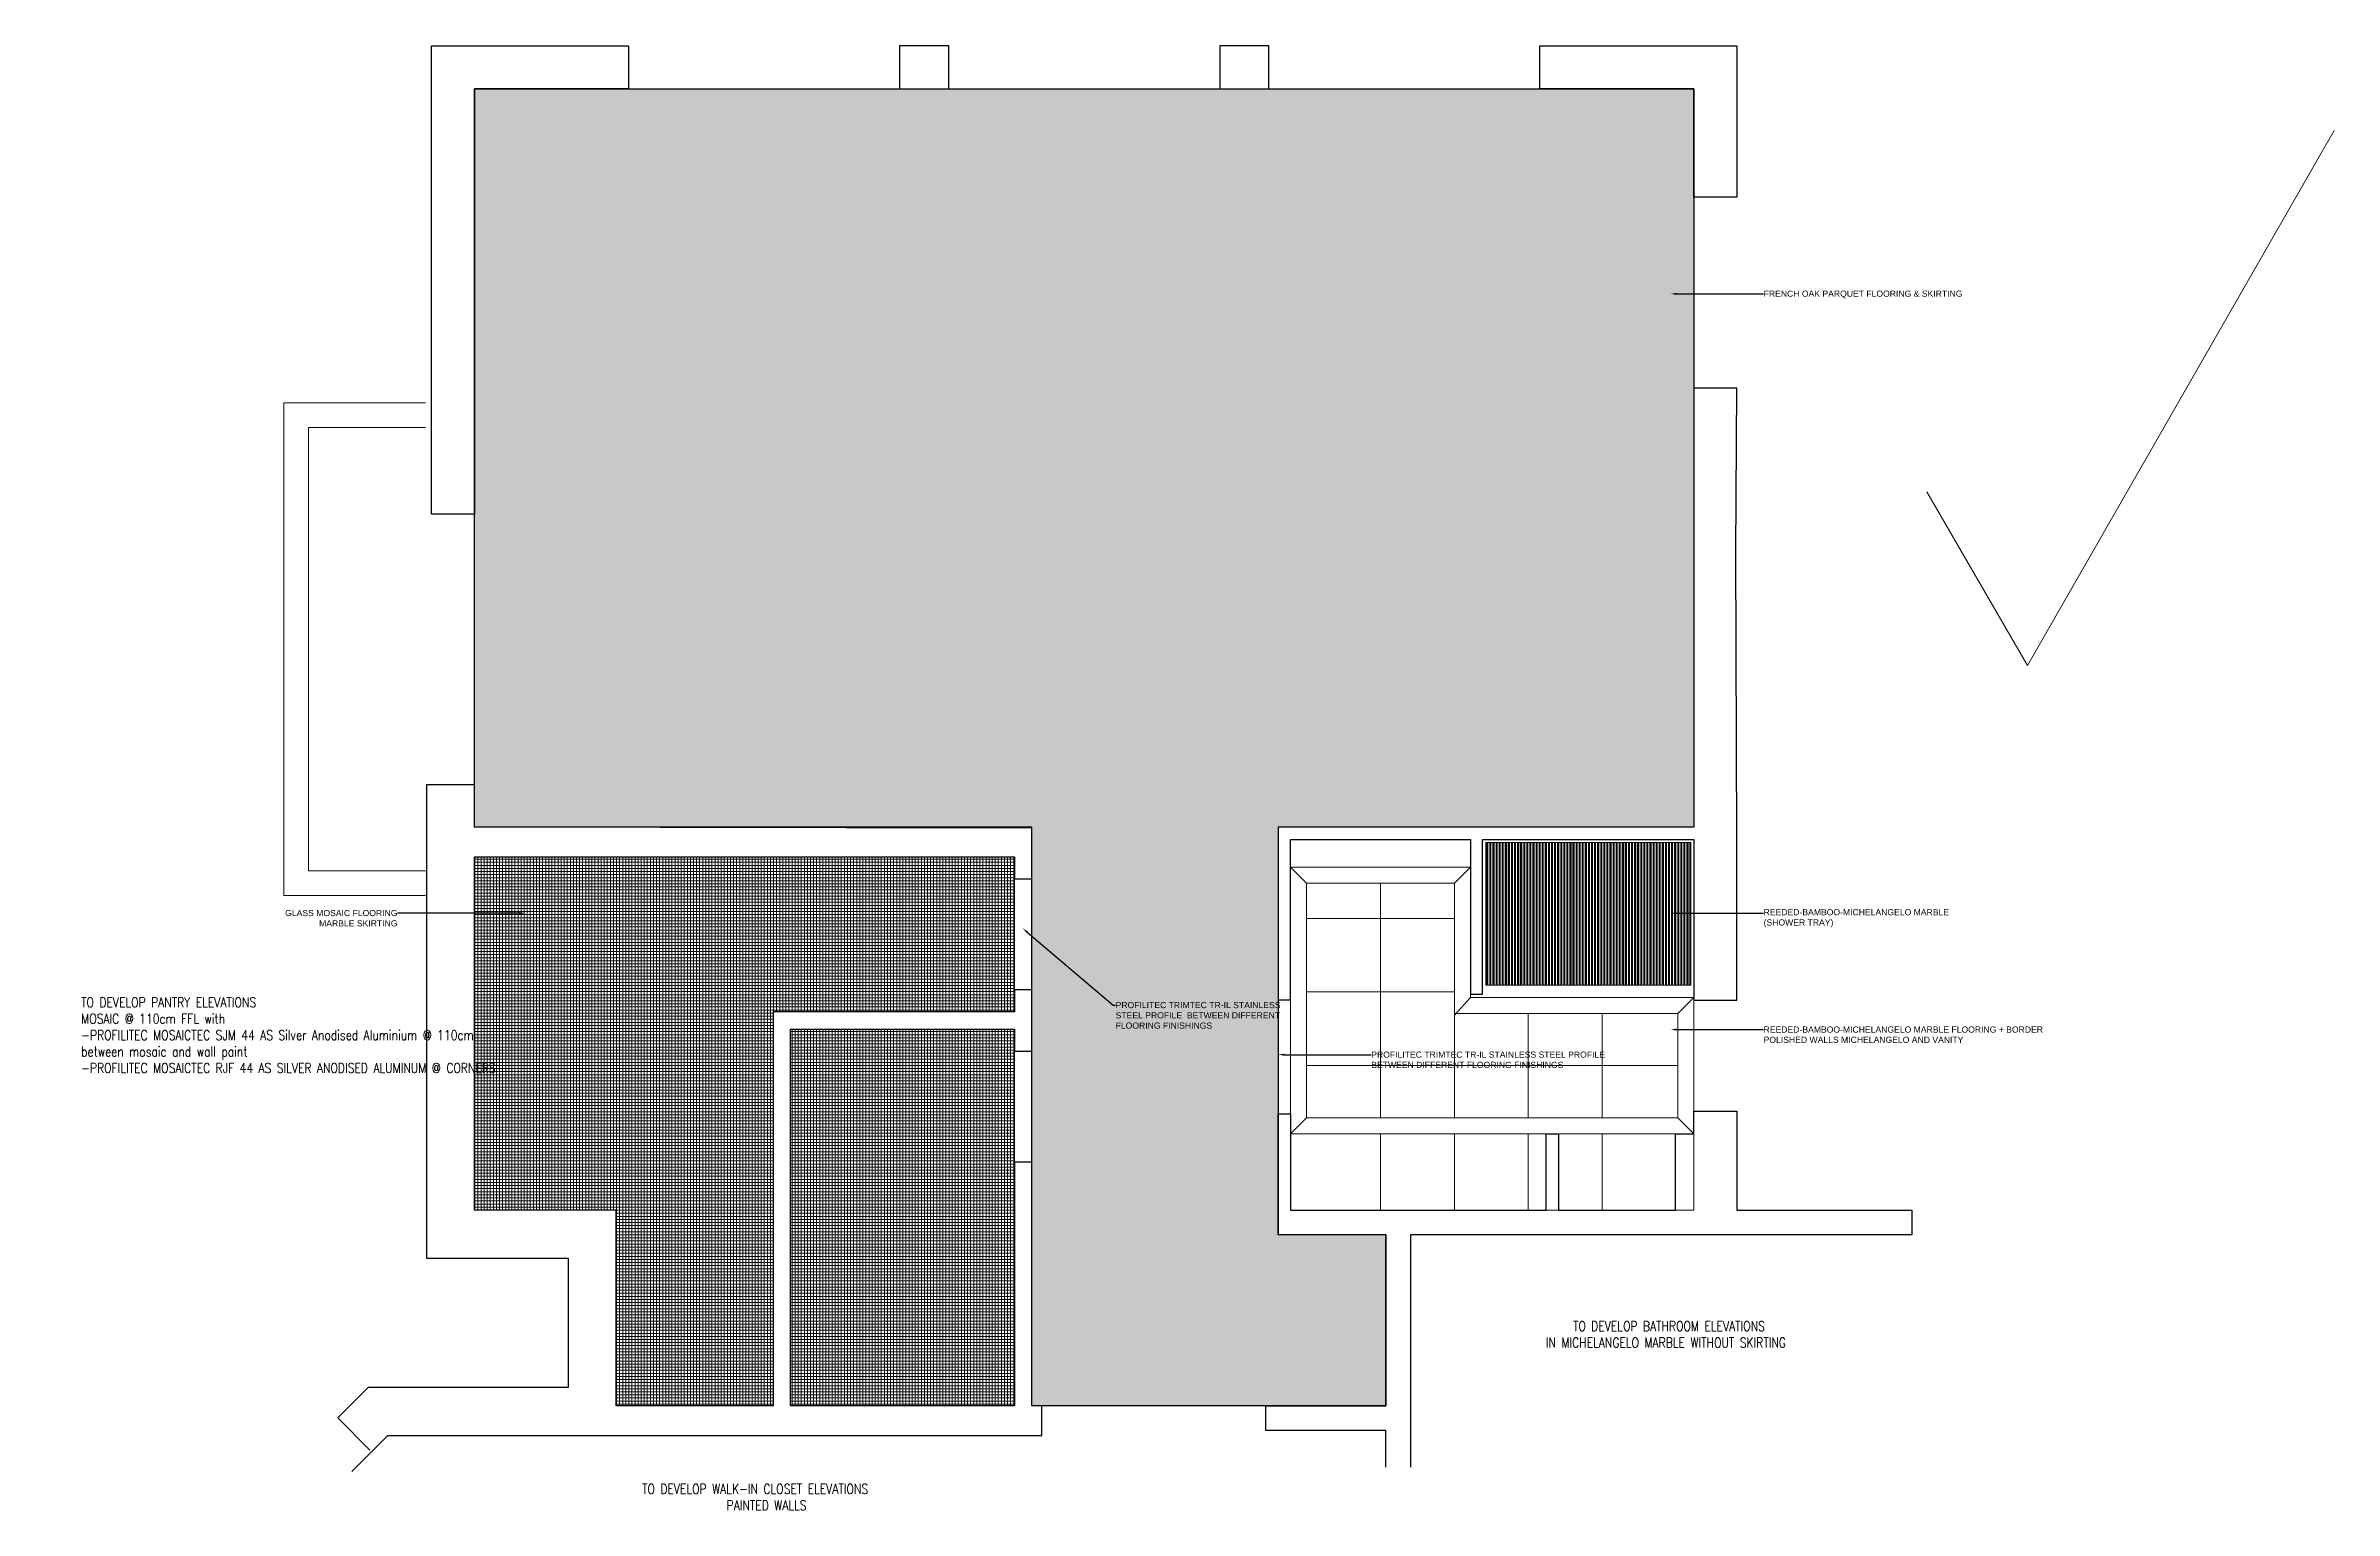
# Model space of a CAD drawing. Header units: millimetres. Extents: x -10942 to 92711, y -16583 to 30009.
# Drawn here: x -384 to 18197, y -13136 to -1245 of the extents above; entities that cross this region are included whole.
import ezdxf
from ezdxf import colors
from ezdxf.entities.mleader import LeaderData, LeaderLine
from ezdxf.math import Vec2, Vec3

# ---------------------------------------------------------------- set-up
doc = ezdxf.new("R2010")
doc.units = ezdxf.units.MM
doc.header["$LTSCALE"] = 1000
doc.header["$MEASUREMENT"] = 0
for name, color, linetype in [('8', 8, 'Continuous'), ('A-WALL', 7, 'Continuous'), ('WOOD 02', 32, 'Continuous')]:
    doc.layers.add(name, color=color, linetype=linetype)
for name, color, linetype, lineweight in [('A-WALL-PRHT', 4, 'Continuous', 18), ('CQ Marble', 6, 'Continuous', 0), ('ID-NOTES', 3, 'Continuous', 0), ('Marble', 6, 'Continuous', 0), ('Sanitaire', 253, 'Continuous', 0)]:
    doc.layers.add(name, color=color, linetype=linetype, lineweight=lineweight)
doc.styles.add('ID-ROMANS', font='romans.shx', dxfattribs={"width": 0.8})
doc.styles.get("Standard").update_dxf_attribs({"font": 'arial.ttf'})

# ---------------------------------------------------------------- blocks, each defined once
blk = doc.blocks.new('GF12 bath marble flooring 2')
at = {"layer": 'Marble', "color": 0, "lineweight": 0}
for p, q in [((15820, -8045, 0), (15690, -7915, 0)), ((17020, -8045, 0), (17150, -7915, 0)), ((16420, -8045, 0), (16420, -9950, 0)), ((17020, -8045, 0), (17020, -9950, 0)), ((17020, -8331, 0), (15820, -8331, 0)), ((17020, -8926, 0), (15820, -8926, 0)), ((17018, -9119, 0), (17150, -8972, 0)), ((17620, -9102, 0), (17620, -9950, 0)), ((18220, -9102, 0), (18220, -9950, 0)), ((18835, -9102, 0), (18965, -8972, 0)), ((18835, -9526, 0), (15820, -9526, 0)), ((15690, -10080, 0), (15820, -9950, 0)), ((18835, -9950, 0), (18965, -10080, 0)), ((16420, -10080, 0), (16420, -10701, 0)), ((17020, -10080, 0), (17020, -10701, 0)), ((17620, -10080, 0), (17620, -10701, 0)), ((18220, -10080, 0), (18220, -10701, 0))]:
    blk.add_line(p, q, dxfattribs=at)
at = {"layer": 'Marble', "color": 0, "lineweight": 0, "elevation": 0}
for points in [[(17150, -7915), (17150, -8972), (18965, -8972), (18965, -10701), (15690, -10701), (15690, -7915)], [(17150, -7915), (17150, -8972), (18965, -8972), (18965, -10080), (15690, -10080), (15690, -7915)], [(17020, -8045), (17020, -9102), (18835, -9102), (18835, -9950), (15820, -9950), (15820, -8045)]]:
    blk.add_lwpolyline(points, close=True, dxfattribs=at)

msp = doc.modelspace()

# ---------------------------------------------------------------- hatches: boundary and pattern name
at = {"layer": '8'}
h = msp.add_hatch(dxfattribs=at)
h.set_pattern_fill('PLAST', color=8, scale=100, angle=90)
h.set_pattern_definition([(90, (0.103, -13939.199), (-25, 2e-15), []), (90, (-3.022, -13939.199), (-25, 2e-15), []), (90, (-6.147, -13939.199), (-25, 2e-15), [])])
h.paths.add_polyline_path([(11307.7, -7714.7), (12972.7, -7714.7), (12972.7, -8871.9), (11307.7, -8871.9)])
at = {"layer": 'Sanitaire', "lineweight": 0}
h = msp.add_hatch(dxfattribs=at)
h.set_pattern_fill('ANSI37', color=8, scale=200, angle=45)
h.paths.add_polyline_path([(7482.6, -7829.7), (3097.6, -7829.7), (3097.7, -10699.7), (4247.7, -10699.7), (4247.7, -12289.7), (5522.7, -12289.7), (5522.7, -9089.3), (7482.7, -9089.3)])
h = msp.add_hatch(dxfattribs=at)
h.set_pattern_fill('ANSI37', color=8, scale=200, angle=45)
h.paths.add_polyline_path([(5662.7, -9229.3), (7482.7, -9229.3), (7482.7, -12289.7), (5662.7, -12289.7)])
at = {"layer": 'WOOD 02'}
h = msp.add_hatch(dxfattribs=at)
h.set_pattern_fill('AR-HBONE', color=256, scale=25)
h.paths.add_polyline_path([(10497.7, -12289.7), (7622.7, -12289.6), (7622.7, -7599.2), (3097.6, -7589.7), (3097.6, -1594.7), (12997.6, -1594.7), (12997.6, -7589.7), (9622.6, -7589.7), (9622.6, -10898.3), (10497.7, -10898.3)])

# ---------------------------------------------------------------- linework, layer by layer
at = {"layer": 'A-WALL', "elevation": 0}
for points in [[(2747.7, -1244.7), (4347.5, -1244.7), (4347.5, -1594.7), (3097.7, -1594.7), (3097.7, -5047.2), (2747.8, -5047.2), (2747.7, -1244.7)], [(2101.3, -12822.1), (2393.7, -12529.7), (7702.7, -12529.7), (7702.7, -12289.7), (7622.7, -12289.7), (7622.7, -10309.3), (7482.7, -10309.3), (7482.7, -12289.7), (5662.7, -12289.7), (5662.7, -9229.3), (7482.6, -9229.3), (7482.7, -9409.3), (7622.7, -9409.3), (7622.7, -8909.7), (7482.7, -8909.7), (7482.7, -9089.3), (5522.7, -9089.3), (5522.7, -12289.7), (4247.7, -12289.7), (4247.7, -10699.7), (3097.7, -10699.7), (3097.6, -7829.7), (7482.6, -7829.7), (7482.7, -8009.7), (7622.7, -8009.7), (7622.6, -7812), (7622.6, -7589.7), (4077.6, -7589.7), (3097.6, -7589.7), (3097.6, -7247.2), (2707.6, -7247.2), (2707.6, -8209.7), (2707.7, -11089.7), (3857.7, -11089.7), (3857.7, -12139.7), (2232.2, -12139.7), (1986.1, -12385.8), (2247.7, -12647.4)], [(10497.8, -12788), (10497.8, -12489.7), (9522.8, -12489.7), (9522.8, -12289.7), (10497.8, -12289.7), (10497.8, -10899.7), (9622.8, -10899.7), (9622.7, -9917.2), (9722.7, -9917.2), (9722.8, -10699.7), (10697.8, -10699.7), (11797.8, -10699.6), (11797.8, -10079.6), (11897.8, -10079.6), (11897.8, -10699.6), (12847.8, -10699.6), (12847.8, -10079.6), (12997.8, -10079.6), (12997.8, -10079.6), (12997.8, -10079.6), (12997.7, -9894.6), (13347.7, -9894.6), (13347.8, -10699.6), (14767.8, -10699.6), (14767.8, -10899.6), (10697.8, -10899.7), (10697.8, -12788)]]:
    msp.add_lwpolyline(points, dxfattribs=at)
for points in [[(6547.5, -1594.7), (6947.5, -1594.7), (6947.5, -1244.7), (6547.5, -1244.7)], [(9147.5, -1594.7), (9547.5, -1594.7), (9547.5, -1244.7), (9147.5, -1244.7)], [(12997.7, -1594.6), (11747.5, -1594.6), (11747.5, -1244.6), (13347.7, -1244.6), (13347.7, -2474.6), (12997.7, -2474.6)], [(13339.4, -5353.2), (13347.7, -4024.6), (12997.7, -4024.6), (12997.7, -7589.7), (9622.7, -7589.7), (9622.7, -7589.7), (9622.7, -7589.7), (9622.7, -7789.7), (9622.7, -7789.7), (9622.7, -8992.2), (9722.7, -8992.2), (9722.7, -7689.7), (11182.7, -7689.7), (11182.7, -8946.9), (11282.7, -8946.9), (11282.7, -7689.7), (12997.7, -7689.7), (12997.7, -8994.6), (13347.7, -8994.6), (13347.7, -7689.6)]]:
    msp.add_lwpolyline(points, close=True, dxfattribs=at)
at = {"layer": 'A-WALL-PRHT', "elevation": 0}
for points in [[(2697.7, -4144.7), (1547.7, -4144.7), (1547.7, -8144.7), (2697.7, -8144.7)], [(2697.7, -4344.7), (1747.7, -4344.7), (1747.7, -7944.7), (2697.7, -7944.7)]]:
    msp.add_lwpolyline(points, dxfattribs=at)
at = {"layer": 'CQ Marble', "elevation": 0}
msp.add_lwpolyline([(11307.7, -7714.7), (12972.7, -7714.7), (12972.7, -8871.9), (11307.7, -8871.9)], close=True, dxfattribs=at)
at = {"layer": 'Sanitaire', "color": 1}
msp.add_lwpolyline([(14890.5, -4865.6), (15707.9, -6276.8), (18197.2, -1931.7)], dxfattribs=at)
at = {"layer": 'Sanitaire', "color": 8, "lineweight": 0, "elevation": 0}
msp.add_lwpolyline([(7482.6, -7829.7), (3097.6, -7829.7), (3097.7, -10699.7), (4247.7, -10699.7), (4247.7, -12289.7), (5522.7, -12289.7), (5522.7, -9089.3), (7482.7, -9089.3), (7482.6, -7829.7)], dxfattribs=at)
msp.add_lwpolyline([(5662.7, -9229.3), (7482.7, -9229.3), (7482.7, -12289.7), (5662.7, -12289.7)], close=True, dxfattribs=at)
at = {"layer": 'WOOD 02', "elevation": 0}
msp.add_lwpolyline([(10497.7, -12289.7), (7622.7, -12289.6), (7622.7, -7599.2), (3097.6, -7589.7), (3097.6, -1594.7), (12997.6, -1594.7), (12997.6, -7589.7), (9622.6, -7589.7), (9622.6, -10898.3), (10497.7, -10898.3), (10497.7, -12289.7)], dxfattribs=at)

# ---------------------------------------------------------------- block references
at = {"layer": 'Marble'}
msp.add_blockref('GF12 bath marble flooring 2', (-5966.8, -0.1), dxfattribs=at)

# ---------------------------------------------------------------- texts
at = {"layer": 'ID-NOTES', "char_height": 80, "width": 3675.59, "attachment_point": 1, "style": 'ID-ROMANS'}
for s, insert in [('{\\C6;TO DEVELOP PANTRY ELEVATIONS\\PMOSAIC @ 110cm FFL with\\P-PROFILITEC MOSAICTEC SJM 44 AS Silver Anodised Aluminium @ 110cm between mosaic and wall paint\\fArial|b0|i0|c0|p34;\\W1;\\C1;\\P\\Fromans|c0;\\W0.8;\\C6;-PROFILITEC MOSAICTEC RJF 44 AS SILVER ANODISED ALUMINUM @ CORNERS}', (-97, -8971.9)), ('\\pi955.5091;{\\C6;TO DEVELOP BATHROOM ELEVATIONS \\P\\pi734.55672;IN MICHELANGELO MARBLE WITHOUT SKIRTING}', (11060.7, -11601.6)), ('\\pi793.98529,t2073.98529;{\\C6;TO DEVELOP WALK-IN CLOSET ELEVATIONS \\P\\pi1479.69958,t2759.69958;PAINTED WALLS }', (3663.9, -12923.1))]:
    msp.add_mtext(s, dxfattribs=dict(at, insert=insert))
at = {"layer": 'Sanitaire', "color": 1, "insert": (-384.4, -10179.1), "char_height": 0.2, "attachment_point": 1}
msp.add_mtext_dynamic_manual_height_columns('MOSAICTEC RJF 44 AS Silver Anodised Aluminium', width=2295.908, gutter_width=1, heights=[0], dxfattribs=at)

# ---------------------------------------------------------------- leaders
at = {"layer": '8', "color": 2}
ml = msp.add_multileader_mtext('Standard', dxfattribs=at)
ml.set_content('FRENCH OAK PARQUET FLOORING & SKIRTING', color=3)
ml.set_leader_properties(color=1)
ml.build(insert=Vec2(0, 0))
ml.multileader.update_dxf_attribs({"dogleg_length": 20, "arrow_head_size": 50})
ctx = ml.context
ctx.base_point, ctx.char_height, ctx.arrow_head_size, ctx.landing_gap_size, ctx.plane_origin = Vec3(13563.9, -3259.5), 50, 50, 0.09, Vec3(12808.4, -3259.5)
notes = []
notes.append((ctx, [(0, (1, 1, 0), (13543.9, -3259.5), (1, 0), 20, [(0, [(12808.4, -3259.5)], 0, [])])]))
ctx.mtext.insert, ctx.mtext.flow_direction = Vec3(13564, -3232.6), 5
ml = msp.add_multileader_mtext('Standard', dxfattribs=at)
ml.set_content('GLASS MOSAIC FLOORING \\PMARBLE SKIRTING', color=3)
ml.set_leader_properties(color=1)
ml.build(insert=Vec2(0, 0))
ml.multileader.update_dxf_attribs({"dogleg_length": 20, "arrow_head_size": 50})
ctx = ml.context
ctx.base_point, ctx.char_height, ctx.arrow_head_size, ctx.landing_gap_size, ctx.plane_origin = Vec3(1567.3, -8287.4), 50, 50, 0.09, Vec3(3510.1, -8287.4)
ctx.text_align_type = 2
notes.append((ctx, [(0, (1, 1, 0), (2491.5, -8287.4), (-1, 0), 20, [(0, [(3510.1, -8287.4)], 0, [])])]))
ctx.mtext.insert, ctx.mtext.alignment, ctx.mtext.flow_direction = Vec3(2471.4, -8262), 3, 5
ml = msp.add_multileader_mtext('Standard', dxfattribs=at)
ml.set_content('REEDED-BAMBOO-MICHELANGELO MARBLE \\P(SHOWER TRAY)', color=3)
ml.set_leader_properties(color=1)
ml.build(insert=Vec2(0, 0))
ml.multileader.update_dxf_attribs({"dogleg_length": 20, "arrow_head_size": 50})
ctx = ml.context
ctx.base_point, ctx.char_height, ctx.arrow_head_size, ctx.landing_gap_size, ctx.plane_origin = Vec3(13563.9, -8287.4), 50, 50, 0.09, Vec3(12808.4, -8287.4)
notes.append((ctx, [(0, (1, 1, 0), (13543.9, -8287.4), (1, 0), 20, [(0, [(12808.4, -8287.4)], 0, [])])]))
ctx.mtext.insert, ctx.mtext.width, ctx.mtext.flow_direction = Vec3(13564, -8255.1), 1643.063, 5
ml = msp.add_multileader_mtext('Standard', dxfattribs=at)
ml.set_content('PROFILITEC TRIMTEC TR-IL STAINLESS STEEL PROFILE  BETWEEN DIFFERENT FLOORING FINISHINGS', color=3)
ml.set_leader_properties(color=1)
ml.build(insert=Vec2(0, 0))
ml.multileader.update_dxf_attribs({"dogleg_length": 20, "arrow_head_size": 50})
ctx = ml.context
ctx.base_point, ctx.char_height, ctx.arrow_head_size, ctx.landing_gap_size, ctx.plane_origin = Vec3(8302.4, -9034.9), 50, 50, 0.09, Vec3(7546.9, -9034.9)
notes.append((ctx, [(0, (1, 1, 0), (8282.4, -9034.9), (1, 0), 20, [(0, [(7546.9, -8410.3)], 0, [])])]))
ctx.mtext.insert, ctx.mtext.width, ctx.mtext.flow_direction = Vec3(8302.5, -9009.4), 1496.733, 5
ml = msp.add_multileader_mtext('Standard', dxfattribs=at)
ml.set_content('REEDED-BAMBOO-MICHELANGELO MARBLE FLOORING + BORDER \\PPOLISHED WALLS MICHELANGELO AND VANITY', color=3)
ml.set_leader_properties(color=1)
ml.build(insert=Vec2(0, 0))
ml.multileader.update_dxf_attribs({"dogleg_length": 20, "arrow_head_size": 50})
ctx = ml.context
ctx.base_point, ctx.char_height, ctx.arrow_head_size, ctx.landing_gap_size, ctx.plane_origin = Vec3(13563.9, -9233.6), 50, 50, 0.09, Vec3(12808.4, -9233.6)
notes.append((ctx, [(0, (1, 1, 0), (13543.9, -9233.6), (1, 0), 20, [(0, [(12808.4, -9233.6)], 0, [])])]))
ctx.mtext.insert, ctx.mtext.flow_direction = Vec3(13564, -9208.1), 5
ml = msp.add_multileader_mtext('Standard', dxfattribs=at)
ml.set_content('PROFILITEC TRIMTEC TR-IL STAINLESS STEEL PROFILE  BETWEEN DIFFERENT FLOORING FINISHINGS', color=3)
ml.set_leader_properties(color=1)
ml.build(insert=Vec2(0, 0))
ml.multileader.update_dxf_attribs({"dogleg_length": 20, "arrow_head_size": 50})
ctx = ml.context
ctx.base_point, ctx.char_height, ctx.arrow_head_size, ctx.landing_gap_size, ctx.plane_origin = Vec3(10378.1, -9437.2, 0), 50, 50, 0.09, Vec3(9622.6, -9437.2, 0)
notes.append((ctx, [(0, (1, 1, 0), (10358.1, -9437.2, 0), (1, 0), 20, [(0, [(9622.6, -9437.2, 0)], 0, [])])]))
ctx.mtext.insert, ctx.mtext.width, ctx.mtext.flow_direction = Vec3(10378.2, -9411.7, 0), 1965.518, 5
for ctx, leaders in notes:
    for number, flags, end, landing, length, lines in leaders:
        leader = LeaderData()
        leader.index, (leader.has_last_leader_line, leader.has_dogleg_vector, leader.attachment_direction) = number, flags
        leader.last_leader_point, leader.dogleg_vector, leader.dogleg_length = Vec3(end), Vec3(landing), length
        for number, points, colour, breaks in lines:
            line = LeaderLine()
            line.index, line.vertices, line.color, line.breaks = number, Vec3.list(points), colors.encode_raw_color(colour), breaks
            leader.lines.append(line)
        ctx.leaders.append(leader)

doc.saveas('drawing.dxf')
